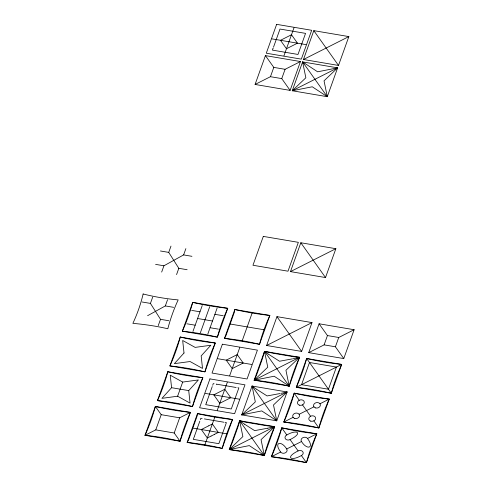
<?xml version="1.0" encoding="UTF-8"?>
<svg xmlns="http://www.w3.org/2000/svg" width="487" height="487" viewBox="0 0 487 487"><rect width="100%" height="100%" fill="white"/><g stroke="black" fill="none" stroke-linecap="round" stroke-linejoin="round"><path stroke-width="0.73" d="M155.365 406.444C152.766 416.263 149.235 426.058 145.016 435.299L180.05 441.234L190.399 412.386L155.365 406.444L145.016 435.299C156.765 436.474 168.575 438.446 180.05 441.234C182.619 431.409 186.192 421.626 190.399 412.386C178.662 411.131 166.852 409.177 155.365 406.444L161.209 414.687L179.654 417.809L190.399 412.386M244.651 424.268L239.622 420.725L238.435 425.601L232.39 442.464L229.274 449.574L264.313 455.509L274.662 426.661L239.622 420.725L229.274 449.574C241.016 450.804 252.832 452.74 264.313 455.509C266.882 445.684 270.449 435.902 274.662 426.661L265.762 425.62L245.284 422.144L239.622 420.725L242.879 436.577L229.274 449.574L249.283 445.605L264.313 455.509L261.056 439.658L274.662 426.661L267.813 428.195M268.787 354.408L264.508 351.34L262.463 358.627L256.406 375.489L254.159 380.189L289.199 386.124L299.548 357.275L264.508 351.34L254.159 380.189C265.908 381.4 277.712 383.391 289.199 386.124C291.768 376.299 295.335 366.516 299.548 357.275L293.576 356.728L273.091 353.258L264.508 351.34L267.765 367.192L254.159 380.189L274.169 376.22L289.199 386.124L285.942 370.272L299.548 357.275L293.259 358.706M281.754 427.86C279.154 437.679 275.624 447.468 271.405 456.715L306.439 462.65L316.787 433.795L281.754 427.86L271.405 456.715C283.154 457.914 294.945 459.941 306.439 462.65C309.038 452.831 312.569 443.042 316.787 433.795C305.051 432.547 293.241 430.593 281.754 427.86L286.794 434.964A3.452 2.739 -10.6 0 0 285.419 438.793A3.452 2.739 -10.6 0 0 290.069 439.584C303.115 433.272 297.581 428.828 286.794 434.964M294.197 393.167C291.597 402.986 288.067 412.775 283.848 422.022L318.882 427.957L329.23 399.103L294.197 393.167L283.848 422.022C295.591 423.252 307.407 425.188 318.882 427.957C321.45 418.132 325.024 408.349 329.23 399.103C317.487 397.861 305.69 395.876 294.197 393.167L299.237 400.271M306.64 358.475C304.04 368.294 300.509 378.082 296.291 387.329L331.33 393.265L341.679 364.41L306.64 358.475L296.291 387.329C308.04 388.529 319.837 390.562 331.33 393.265C333.875 383.433 337.461 373.657 341.679 364.41C329.936 363.162 318.127 361.208 306.64 358.475L331.33 393.265M200.358 419.672L200.821 418.278L202.148 418.522M212.697 385.272L213.263 383.586L214.061 383.732M279.142 31.46L279.97 29.043L305.556 33.378L297.995 54.447L272.41 50.112L272.86 48.95M278.99 31.898L273.475 47.269M199.816 421.206L194.276 436.65M212.235 386.587L206.774 401.812M168.837 320.738L160.515 319.326L150.428 303.401L152.681 297.119M161.672 272.069L163.924 265.786L183.623 254.908L191.945 256.32M187.136 269.719L178.814 268.307L168.727 252.388L170.98 246.099M158.263 325.608L160.515 319.326M147.591 315.716L165.324 305.927L167.577 299.645M176.562 274.589L178.814 268.307M183.623 254.908L185.876 248.626M255.078 84.458L265.427 55.609L300.467 61.545L290.118 90.393L255.078 84.458L270.455 76.696L281.754 78.608L290.118 90.393M270.455 76.696L273.791 67.395L265.427 55.609M283.964 55.737L294.002 27.753M145.016 435.299L155.767 429.869L161.209 414.687M281.754 78.608L285.09 69.306L300.467 61.545M192.931 331.483L202.245 305.519M177.615 396.211L182.686 382.082L198.379 379.945L188.731 390.604L190.064 403.12L177.615 396.211L161.928 398.348L171.57 387.695L170.237 375.179L182.686 382.082M200.382 332.749L209.696 306.78M292.255 90.759L302.604 61.904L337.637 67.839L327.288 96.694L292.255 90.759L305.854 77.762L302.604 61.904L317.627 71.814L337.637 67.839L324.038 80.842L327.288 96.694L312.258 86.783L292.255 90.759L337.637 67.839M303.462 59.499L313.811 30.651L348.85 36.586L338.502 65.441L303.462 59.499L348.85 36.586M207.827 334.009L217.141 308.04M180.05 441.234L174.206 432.998L179.654 417.809M192.846 428.097L188.463 440.132L187.142 442.433L222.182 448.375L232.53 419.52L197.491 413.585L187.142 442.433C198.897 443.608 210.707 445.587 222.182 448.375C224.781 438.556 228.312 428.767 232.53 419.52C220.788 418.272 208.978 416.318 197.491 413.585L197.101 416.044L192.846 428.097L226.832 433.856M230.174 324.019L225.791 336.054L224.477 338.362L259.51 344.297L269.859 315.442L234.825 309.507L224.477 338.362C236.225 339.53 248.035 341.509 259.51 344.297C262.036 334.453 265.628 324.677 269.859 315.442C258.116 314.2 246.319 312.216 234.825 309.507L234.436 311.966L230.174 324.019L264.161 329.778M204.82 444.972L214.858 416.988M217.263 410.279L227.301 382.295M229.706 375.587L239.744 347.602M242.149 340.894L252.187 312.91M290.477 271.612L300.826 242.757L335.86 248.699L325.511 277.547L290.477 271.612L335.86 248.693M281.102 393.344L287.105 391.968L273.499 404.965L276.756 420.817L261.726 410.912L241.716 414.881L252.065 386.033L287.105 391.968L276.756 420.817L241.716 414.881L255.322 401.885L252.065 386.033L256.345 389.101M266.602 345.496L276.951 316.647L311.99 322.583L301.642 351.431L266.602 345.496L311.99 322.583M308.734 352.637L319.082 323.782L354.122 329.723L343.773 358.572L308.734 352.637L324.111 344.875L335.409 346.787L343.773 358.572M324.111 344.875L327.447 335.567L319.082 323.782M335.409 346.787L338.745 337.485L354.122 329.723M206.616 402.25L206.403 402.834M194.149 437.016L193.266 439.347L218.852 443.681L226.412 422.613L224.982 422.393M273.104 48.292L272.915 48.803M206.348 402.98L205.709 404.654L231.295 408.989L238.855 387.92L237.869 387.774M298.123 450.925C285.078 457.238 290.611 461.682 301.404 455.546A3.452 2.739 -10.6 0 0 302.774 451.717A3.452 2.739 -10.6 0 0 298.123 450.925L290.069 439.584M208.68 425.833L212.35 423.982L218.334 432.419L214.743 434.234M210.999 436.121L207.328 437.977L201.338 429.54L208.6 425.875M214.664 434.27L211.072 436.084M274.662 426.661L229.274 449.574M254.159 380.189L299.548 357.275M241.716 414.881L287.105 391.968M296.291 387.329L341.679 364.41M283.848 422.022L293.113 417.341M299.14 414.297L313.938 406.828M319.971 403.784L329.23 399.103M271.405 456.715L280.67 452.033A3.452 2.739 -10.6 0 0 285.321 452.825A3.452 2.739 -10.6 0 0 286.697 448.99L301.496 441.52A3.452 2.739 -10.6 0 1 302.871 437.685A3.452 2.739 -10.6 0 1 307.522 438.477L316.787 433.795M292.559 358.834L279.538 361.244L269.001 354.542M280.116 393.526L267.095 395.937L256.558 389.235M267.673 428.219L254.652 430.63L244.754 424.335M236.177 387.5L235.824 387.445M223.734 422.192L223.381 422.132M235.379 387.366L216.806 384.225M222.93 422.059L204.363 418.911M271.99 38.863L305.976 44.621M273.791 67.395L285.09 69.306M160.412 250.975L168.727 252.388M155.603 264.374L163.924 265.786M142.113 301.995L150.428 303.401M165.324 305.927L173.646 307.34M191.677 310.389L199.993 311.802M214.889 314.328L223.21 315.734M327.447 335.567L338.745 337.485M197.588 318.504L212.484 321.024M186.868 323.788L195.19 325.2M210.08 327.727L218.401 329.133M217.732 358.712L251.718 364.471M171.57 387.695L188.731 390.604M205.289 393.405L239.275 399.163M155.767 429.869L174.206 432.998M216.715 384.206L216.271 384.127M301.496 441.52C306.913 450.323 314.815 448.357 307.522 438.477M286.697 448.99C281.285 440.187 273.377 442.153 280.67 452.033M313.811 30.651L338.502 65.435M302.604 61.904L327.288 96.694M300.826 242.757L325.511 277.547M276.951 316.647L301.642 351.431M264.508 351.34L289.199 386.124M302.512 404.892L310.566 416.239M313.847 420.853L318.882 427.957M252.065 386.033L276.756 420.817M301.404 455.546L306.439 462.65M239.622 420.725L264.313 455.509M143.129 293.971C140.773 304.022 137.261 314.005 132.878 323.356C144.584 324.385 156.376 326.083 167.82 328.762C170.389 318.93 173.871 309.117 178.169 299.907C166.402 298.848 154.574 296.887 143.129 293.971M167.808 371.751C165.239 381.577 161.672 391.359 157.459 400.606L192.493 406.542L202.842 377.693L167.808 371.751L157.459 400.606C169.208 401.781 181.018 403.753 192.493 406.542C195.092 396.722 198.623 386.934 202.842 377.693C191.105 376.439 179.295 374.485 167.808 371.751M180.251 337.059C177.652 346.884 174.121 356.673 169.902 365.914L204.942 371.849L215.291 343L180.251 337.059L169.902 365.914C181.651 367.119 193.455 369.109 204.942 371.849C207.511 362.024 211.078 352.241 215.291 343C203.548 341.746 191.738 339.792 180.251 337.059M192.694 302.366C190.125 312.191 186.558 321.974 182.345 331.221L217.385 337.156L227.733 308.308L192.694 302.366L182.345 331.221C194.1 332.396 205.91 334.368 217.385 337.156C219.929 327.325 223.515 317.548 227.733 308.308C215.991 307.053 204.181 305.099 192.694 302.366M276.64 24.35L266.292 53.205L301.325 59.14L311.674 30.285L276.64 24.35M209.94 378.892L199.591 407.747L234.624 413.682L244.973 384.827L209.94 378.892M222.382 344.199L212.034 373.054L247.067 378.989L257.416 350.135L222.382 344.199M263.309 236.402L252.96 265.257L288 271.192L298.348 242.337L263.309 236.402M309.501 362.505L301.544 384.675L328.469 389.235L336.42 367.064L309.501 362.505M184.013 353.002L174.37 363.655L190.058 361.524L202.507 368.428L201.174 355.912L210.822 345.253L195.129 347.389L182.68 340.486L184.013 353.002M291.494 34.747L280.488 40.305L286.472 48.743L297.478 43.185L291.494 34.747M237.236 354.597L226.23 360.155L232.214 368.592L243.22 363.034L237.236 354.597M224.793 389.29L213.787 394.847L219.771 403.285L230.777 397.727L224.793 389.29M299.456 405.184A3.452 2.739 -10.6 0 0 304.29 402.085A3.452 2.739 -10.6 0 0 298.884 400.472A3.452 2.739 -10.6 0 0 299.456 405.184M294.818 418.461A3.452 2.739 -10.6 0 0 299.523 415.228A3.452 2.739 -10.6 0 0 294.032 413.78A3.452 2.739 -10.6 0 0 294.818 418.461M310.785 421.152A3.452 2.739 -10.6 0 0 315.619 418.047A3.452 2.739 -10.6 0 0 310.213 416.44A3.452 2.739 -10.6 0 0 310.785 421.152M315.649 407.942A3.452 2.739 -10.6 0 0 320.355 404.709A3.452 2.739 -10.6 0 0 314.858 403.266A3.452 2.739 -10.6 0 0 315.649 407.942"/></g></svg>
